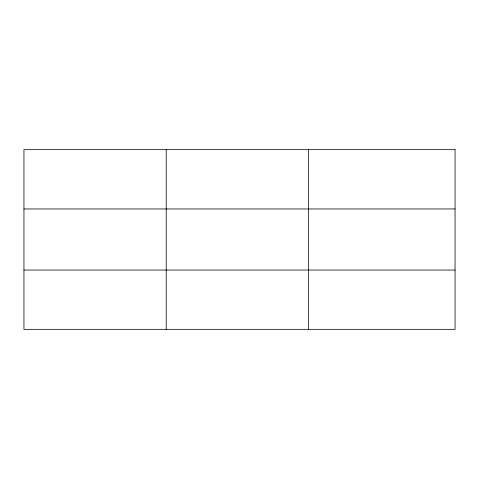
<?xml version="1.0" encoding="UTF-8"?>
<svg xmlns="http://www.w3.org/2000/svg" width="479" height="479" viewBox="0 0 479 479"><rect width="100%" height="100%" fill="white"/><g stroke="black" fill="none" stroke-linecap="round" stroke-linejoin="round"><path stroke-width="0.72" d="M166.213 329.336L166.213 149.664M308.476 329.336L308.476 149.664M23.95 208.958L455.05 208.958M23.95 270.042L455.05 270.042M455.05 149.664L455.05 329.336L23.95 329.336L23.95 149.664L455.05 149.664"/></g></svg>
